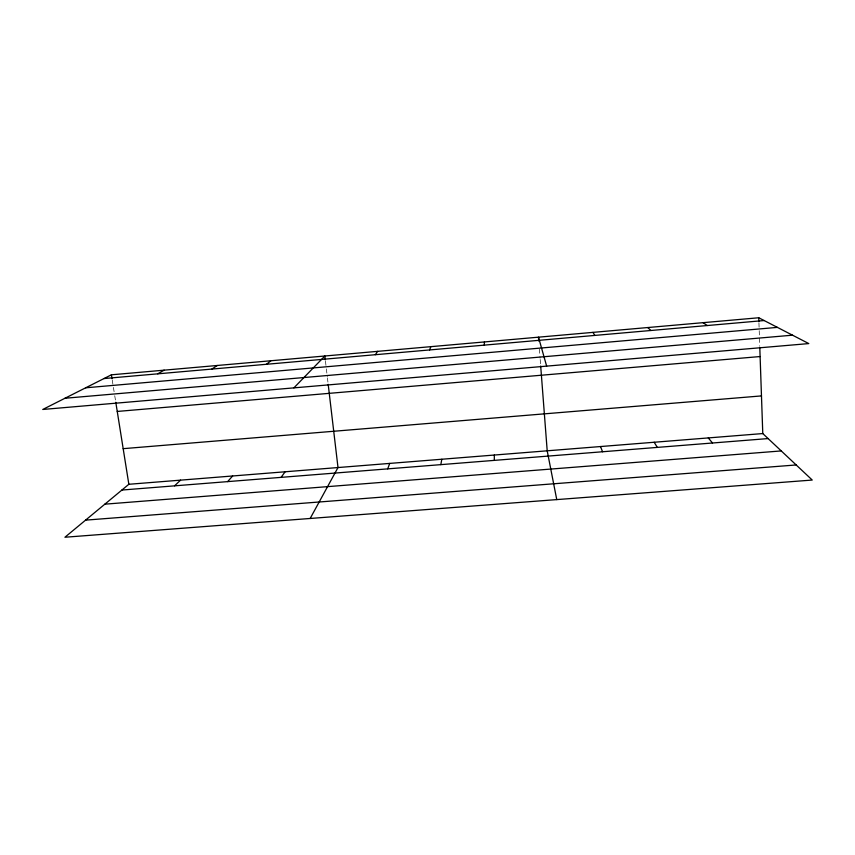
<?xml version="1.0" encoding="UTF-8"?>
<svg xmlns="http://www.w3.org/2000/svg" width="855" height="855" viewBox="0 0 855 855"><rect width="100%" height="100%" fill="white"/><g stroke="black" fill="none" stroke-linecap="round" stroke-linejoin="round"><path stroke-width="0.64" stroke-dasharray="4.28 3.21" d="M112.24 380.048L114.538 394.433M114.741 395.747L115.788 402.288M325.456 361.152L326.225 367.586M326.375 368.879L327.283 376.606M327.433 377.889L328.042 383.04M539.387 348.979L540.093 358.17M540.189 359.485L540.691 366.036M758.941 322.934L759.165 329.399M759.208 330.693L759.742 346.2"/><path stroke-width="1.28" d="M494.318 460.375L494.318 455.042M484.261 345.142L484.454 341.936M440.806 464.639L441.821 459.242M387.7 468.871L389.72 463.41M429.584 349.941L430.856 346.66M310.162 518.472L338.003 467.546L328.192 384.333M375.334 354.707L377.654 351.352M281.103 477.357L285.121 471.778M227.622 481.622L232.635 475.979M293.896 387.871L324.857 356.001L325.306 359.859M174.559 485.843L180.544 480.147M762.778 433.56L128.849 484.283L64.937 537.239L812.25 480.05L762.778 433.56L759.796 347.493M266.482 364.283L270.875 360.757M211.88 369.082L217.309 365.48M157.715 373.838L164.149 370.162M111.407 374.811L42.75 409.47L808.787 343.582L758.759 317.761L111.407 374.811L112.037 378.733M103.968 378.562L764.135 320.54M85.692 387.796L777.398 327.38M64.969 398.259L792.51 335.181M117.242 411.447L760.106 356.546M123.173 448.672L761.474 395.908M121.902 490.043L768.111 438.572M104.855 504.172L781.256 450.927M85.564 520.139L796.187 464.96M703.045 322.677L707.277 325.541M647.769 327.551L650.858 330.5M708.271 437.92L712.504 442.997M592.91 332.381L594.888 335.416M654.171 442.249L657.324 447.389M600.488 446.545L602.572 451.761M546.655 366.132L538.479 337.18L538.778 341.113M556.755 499.598L547.2 450.809L540.691 366.036M115.788 402.288L128.849 484.283M758.759 317.761L758.898 321.64"/></g></svg>
